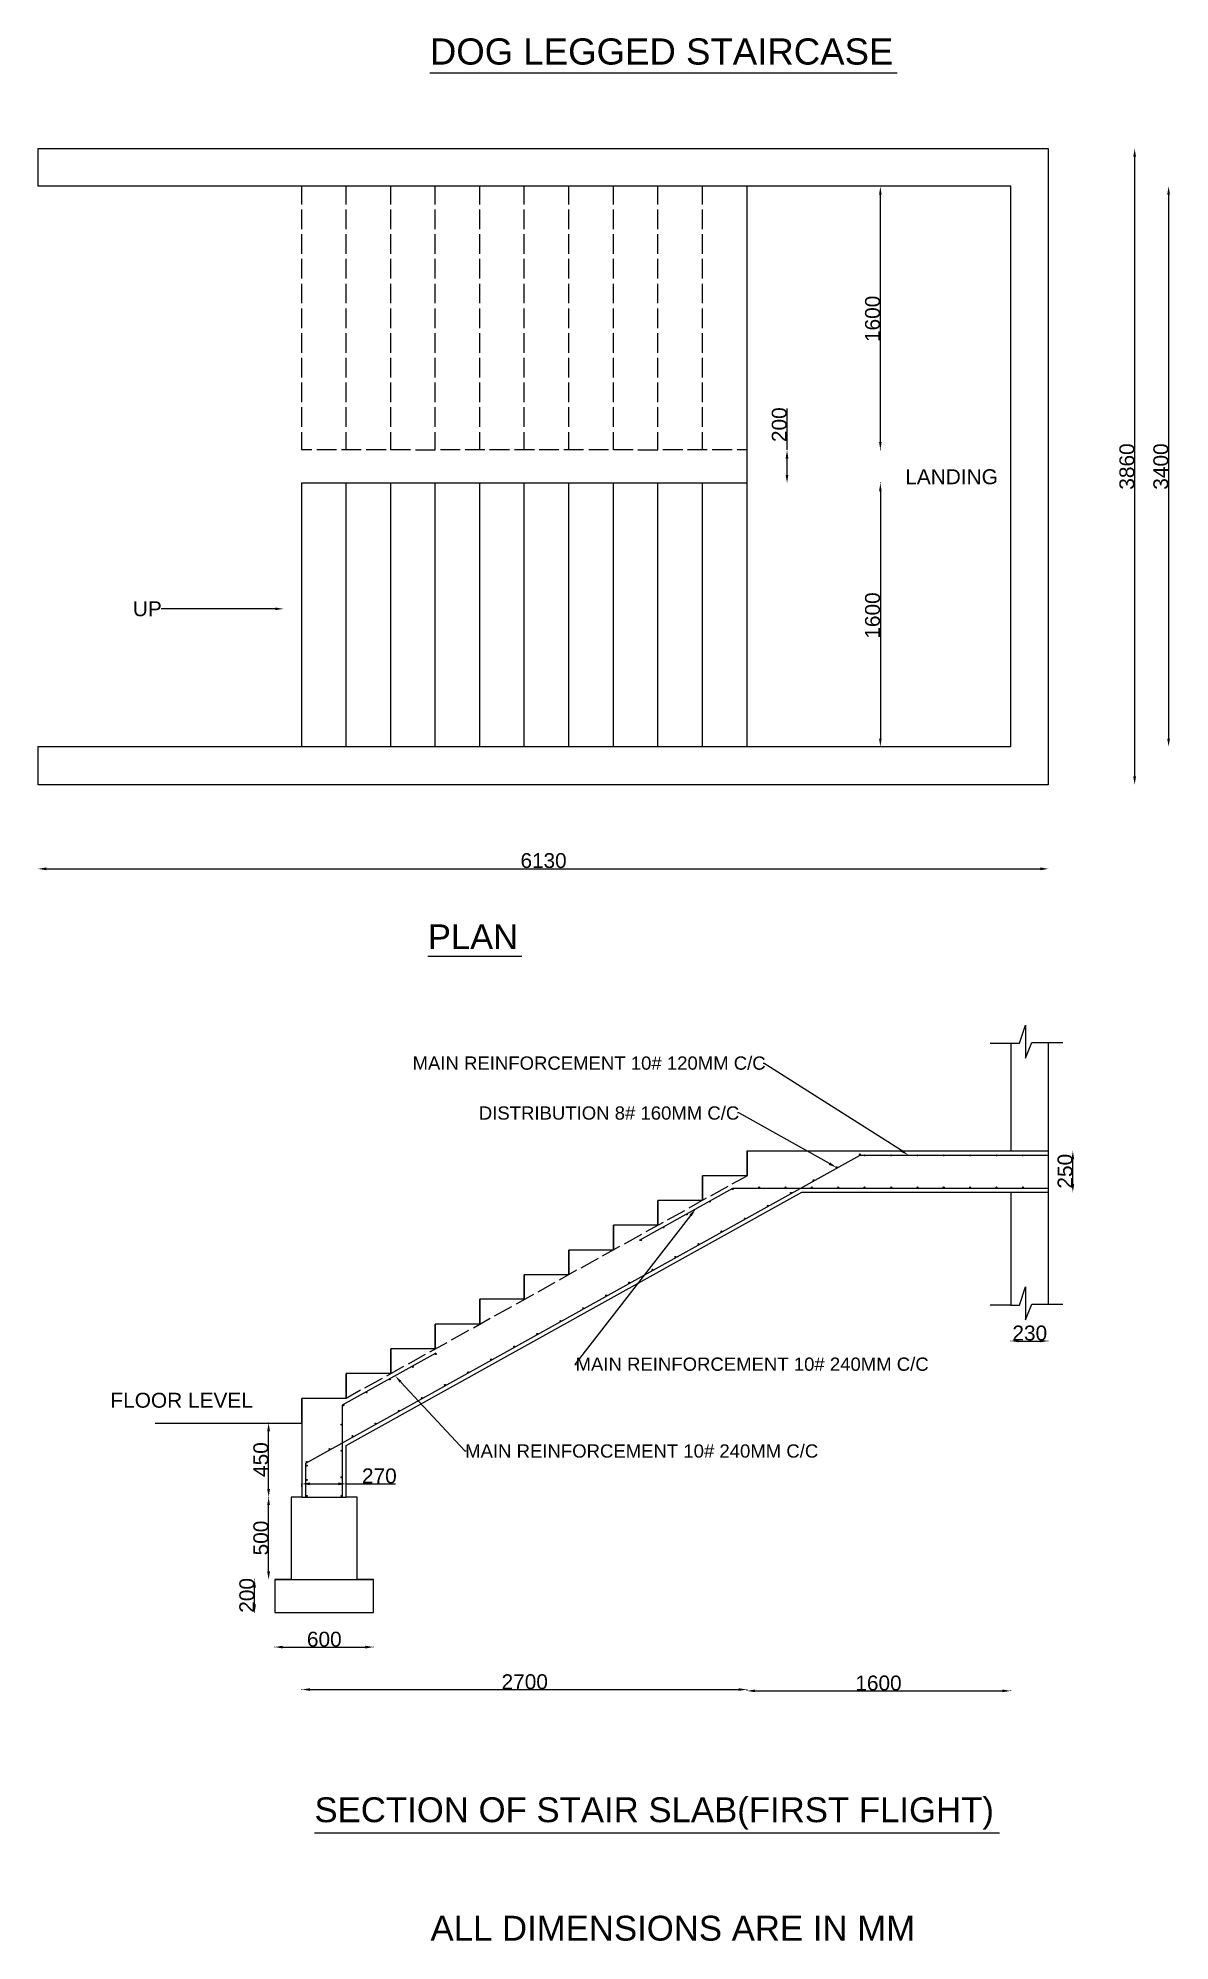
# Model space of a CAD drawing. Header units: millimetres. Extents: x 1202 to 8069, y 1639 to 13186.
import ezdxf

# ---------------------------------------------------------------- set-up
doc = ezdxf.new("R2010")
doc.units = ezdxf.units.MM
doc.layers.add('PDF_0', color=7, linetype='Continuous')
doc.layers.add('PDF_Text', color=7, linetype='Continuous')
doc.styles.add('PDF Arial-BoldMT', font='arial.ttf')
doc.styles.add('PDF ArialMT', font='arial.ttf')
doc.styles.add('PDF TimesNewRomanPS-BoldMT', font='arial.ttf')

msp = doc.modelspace()

# ---------------------------------------------------------------- linework, layer by layer
at = {"layer": 'PDF_0', "lineweight": 0}
for points in [[(3579, 12974), (6415, 12974)], [(7855, 8705), (7855, 12465)], [(2802, 12175), (2802, 12286)], [(3072, 12175), (3072, 12286)], [(3342, 12175), (3342, 12286)], [(3612, 12175), (3612, 12286)], [(3882, 12175), (3882, 12286)], [(4151, 12175), (4151, 12286)], [(4423, 12175), (4423, 12286)], [(4693, 12175), (4693, 12286)], [(4963, 12175), (4963, 12286)], [(5233, 12175), (5233, 12286)], [(5503, 8886), (5503, 12286)], [(6312, 12286), (6310, 12286)], [(8061, 12286), (8061, 12286)], [(2802, 12025), (2802, 12146)], [(3072, 12025), (3072, 12146)], [(3342, 12025), (3342, 12146)], [(3612, 12025), (3612, 12146)], [(3882, 12025), (3882, 12146)], [(4151, 12025), (4151, 12146)], [(4423, 12025), (4423, 12146)], [(4693, 12025), (4693, 12146)], [(4963, 12025), (4963, 12146)], [(5233, 12025), (5233, 12146)], [(6312, 10735), (6312, 12235)], [(8061, 12235), (8061, 8935)], [(2802, 11876), (2802, 11996)], [(3072, 11876), (3072, 11996)], [(3342, 11876), (3342, 11996)], [(3612, 11876), (3612, 11996)], [(3882, 11876), (3882, 11996)], [(4151, 11876), (4151, 11996)], [(4423, 11876), (4423, 11996)], [(4693, 11876), (4693, 11996)], [(4963, 11876), (4963, 11996)], [(5233, 11876), (5233, 11996)], [(2802, 11726), (2802, 11845)], [(3072, 11726), (3072, 11845)], [(3342, 11726), (3342, 11845)], [(3612, 11726), (3612, 11845)], [(3882, 11726), (3882, 11845)], [(4151, 11726), (4151, 11845)], [(4423, 11726), (4423, 11845)], [(4693, 11726), (4693, 11845)], [(4963, 11726), (4963, 11845)], [(5233, 11726), (5233, 11845)], [(2802, 11576), (2802, 11695)], [(3072, 11576), (3072, 11695)], [(3342, 11576), (3342, 11695)], [(3612, 11576), (3612, 11695)], [(3882, 11576), (3882, 11695)], [(4151, 11576), (4151, 11695)], [(4423, 11576), (4423, 11695)], [(4693, 11576), (4693, 11695)], [(4963, 11576), (4963, 11695)], [(5233, 11576), (5233, 11695)], [(2802, 11425), (2802, 11545)], [(3072, 11425), (3072, 11545)], [(3342, 11425), (3342, 11545)], [(3612, 11425), (3612, 11545)], [(3882, 11425), (3882, 11545)], [(4151, 11425), (4151, 11545)], [(4423, 11425), (4423, 11545)], [(4693, 11425), (4693, 11545)], [(4963, 11425), (4963, 11545)], [(5233, 11425), (5233, 11545)], [(2802, 11275), (2802, 11394)], [(3072, 11275), (3072, 11394)], [(3342, 11275), (3342, 11394)], [(3612, 11275), (3612, 11394)], [(3882, 11275), (3882, 11394)], [(4151, 11275), (4151, 11394)], [(4423, 11275), (4423, 11394)], [(4693, 11275), (4693, 11394)], [(4963, 11275), (4963, 11394)], [(5233, 11275), (5233, 11394)], [(2802, 11125), (2802, 11246)], [(3072, 11125), (3072, 11246)], [(3342, 11125), (3342, 11246)], [(3612, 11125), (3612, 11246)], [(3882, 11125), (3882, 11246)], [(4151, 11125), (4151, 11246)], [(4423, 11125), (4423, 11246)], [(4693, 11125), (4693, 11246)], [(4963, 11125), (4963, 11246)], [(5233, 11125), (5233, 11246)], [(2802, 10976), (2802, 11096)], [(3072, 10976), (3072, 11096)], [(3342, 10976), (3342, 11096)], [(3612, 10976), (3612, 11096)], [(3882, 10976), (3882, 11096)], [(4151, 10976), (4151, 11096)], [(4423, 10976), (4423, 11096)], [(4693, 10976), (4693, 11096)], [(4963, 10976), (4963, 11096)], [(5233, 10976), (5233, 11096)], [(2802, 10826), (2802, 10945)], [(3072, 10826), (3072, 10945)], [(3342, 10826), (3342, 10945)], [(3612, 10826), (3612, 10945)], [(3882, 10826), (3882, 10945)], [(4151, 10826), (4151, 10945)], [(4423, 10826), (4423, 10945)], [(4693, 10826), (4693, 10945)], [(4963, 10826), (4963, 10945)], [(5233, 10826), (5233, 10945)], [(5746, 10686), (5746, 10937)], [(2862, 10686), (2802, 10686), (2802, 10795)], [(3072, 10686), (3072, 10795)], [(3461, 10686), (3342, 10686), (3342, 10795)], [(3492, 10686), (3612, 10686), (3612, 10795)], [(3882, 10686), (3882, 10795)], [(4151, 10686), (4151, 10795)], [(4423, 10686), (4423, 10795)], [(4813, 10686), (4693, 10686), (4693, 10795)], [(4841, 10686), (4963, 10686), (4963, 10795)], [(5233, 10686), (5233, 10795)], [(3012, 10686), (2893, 10686)], [(3163, 10686), (3043, 10686)], [(3313, 10686), (3192, 10686)], [(3762, 10686), (3643, 10686)], [(3913, 10686), (3793, 10686)], [(4063, 10686), (3941, 10686)], [(4213, 10686), (4092, 10686)], [(4362, 10686), (4242, 10686)], [(4512, 10686), (4392, 10686)], [(4662, 10686), (4543, 10686)], [(5113, 10686), (4992, 10686)], [(5262, 10686), (5142, 10686)], [(5412, 10686), (5292, 10686)], [(5503, 10686), (5443, 10686)], [(5746, 10686), (5746, 10686)], [(5746, 10535), (5746, 10634)], [(6312, 10686), (6310, 10686)], [(2802, 8886), (2802, 10486), (5503, 10486)], [(3072, 8886), (3072, 10486)], [(3342, 8886), (3342, 10486)], [(3612, 8886), (3612, 10486)], [(3882, 8886), (3882, 10486)], [(4151, 8886), (4151, 10486)], [(4423, 8886), (4423, 10486)], [(4693, 8886), (4693, 10486)], [(4963, 8886), (4963, 10486)], [(5233, 8886), (5233, 10486)], [(5746, 10486), (5746, 10486)], [(6312, 10486), (6310, 10486)], [(6312, 10435), (6312, 8935)], [(2642, 9722), (1956, 9722), (1948, 9722)], [(6312, 8886), (6310, 8886)], [(8061, 8886), (8061, 8886)], [(1202, 8146), (1202, 8146)], [(1252, 8144), (7282, 8144)], [(7331, 8146), (7331, 8146)], [(3567, 7615), (4137, 7615)], [(7103, 7086), (7156, 7086), (7193, 7195), (7193, 6995), (7231, 7090), (7420, 7090)], [(6979, 7086), (7103, 7086), (7103, 6433)], [(7331, 7086), (7331, 5502)], [(6440, 6435), (5608, 6964), (5601, 6964)], [(6003, 6357), (5453, 6663), (5445, 6663)], [(2827, 4332), (2827, 4538), (6190, 6406), (7331, 6406)], [(5414, 6233), (5503, 6282), (5503, 6433), (5503, 6282), (5233, 6282)], [(5503, 6433), (7331, 6433)], [(7478, 6433), (7478, 6433)], [(7480, 6231), (7480, 6381)], [(5233, 6132), (5233, 6282), (5233, 6132), (4963, 6132)], [(1913, 4781), (2802, 4781), (2802, 4332), (2737, 4332), (2737, 3832), (2638, 3832), (2638, 3632), (3237, 3632), (3237, 3832), (3138, 3832), (3138, 4332), (3072, 4332), (3072, 4645), (5836, 6182), (7331, 6182)], [(4963, 5982), (4963, 6132), (4963, 5982), (4693, 5982)], [(4850, 5891), (5418, 6206), (7331, 6206)], [(5152, 6087), (5257, 6147)], [(5284, 6161), (5389, 6219)], [(7103, 6182), (7103, 5496), (6979, 5496)], [(7478, 6182), (7478, 6182)], [(5161, 6041), (4458, 5137), (4469, 5137)], [(5021, 6015), (5126, 6072)], [(4693, 5831), (4693, 5982), (4693, 5831), (4423, 5831)], [(4759, 5868), (4864, 5928)], [(4891, 5943), (4996, 6000)], [(4423, 5681), (4423, 5831), (4423, 5681), (4151, 5681)], [(4497, 5724), (4602, 5782)], [(4627, 5796), (4732, 5854)], [(4151, 5533), (4151, 5681), (4151, 5533), (3882, 5533)], [(4366, 5650), (4471, 5710)], [(4104, 5504), (4209, 5564)], [(4236, 5578), (4339, 5636)], [(7103, 5496), (7156, 5496), (7193, 5607), (7193, 5407), (7231, 5502), (7420, 5502)], [(3882, 5382), (3882, 5533), (3882, 5382), (3612, 5382)], [(3972, 5432), (4077, 5489)], [(3612, 5232), (3612, 5382), (3612, 5232), (3342, 5232)], [(3711, 5286), (3816, 5345)], [(3843, 5360), (3945, 5417)], [(3342, 5082), (3342, 5232), (3342, 5082), (3072, 5082), (3072, 4931), (2802, 4931)], [(3616, 5205), (3048, 4890), (3048, 4332)], [(3449, 5141), (3552, 5199)], [(3579, 5214), (3684, 5271)], [(7103, 5279), (7103, 5281)], [(7152, 5279), (7282, 5279)], [(7331, 5279), (7331, 5281)], [(3159, 4981), (3072, 4931), (3072, 5082)], [(3317, 5067), (3422, 5127)], [(3185, 4995), (3291, 5053)], [(3402, 5030), (3791, 4612), (3799, 4612)], [(2601, 4781), (2599, 4781)], [(2601, 4381), (2601, 4732)], [(2802, 4396), (2802, 4412)], [(2852, 4412), (3023, 4412)], [(3072, 4396), (3072, 4412), (3371, 4412)], [(2599, 4332), (2599, 4332)], [(2601, 4332), (2603, 4332)], [(2601, 3881), (2601, 4283)], [(2802, 4332), (3072, 4332)], [(2516, 3832), (2514, 3832)], [(2599, 3832), (2599, 3832)], [(2638, 3832), (3237, 3832)], [(2516, 3681), (2516, 3782)], [(2516, 3632), (2514, 3632)], [(2638, 3422), (2638, 3424)], [(2687, 3422), (3188, 3422)], [(3237, 3422), (3237, 3424)], [(2802, 3164), (2802, 3166)], [(2852, 3164), (5453, 3164)], [(5503, 3164), (5503, 3166)], [(5503, 3156), (5503, 3158)], [(5552, 3156), (7053, 3156)], [(7103, 3156), (7103, 3158)], [(2879, 2295), (7035, 2295)]]:
    msp.add_lwpolyline(points, dxfattribs=at)
for points in [[(1202, 8886), (7103, 8886), (7103, 12286), (1202, 12286), (1202, 12515), (7331, 12515), (7331, 8655), (1202, 8655)], [(2802, 4931), (2802, 4781)]]:
    msp.add_lwpolyline(points, close=True, dxfattribs=at)
at = {"layer": 'PDF_0', "lineweight": 5}
for points in [[(7853, 12515), (7853, 12515)], [(7853, 8655), (7853, 8655)]]:
    msp.add_lwpolyline(points, dxfattribs=at)
at = {"layer": 'PDF_0', "lineweight": 0}
for centre in [(6187, 6411), (6216, 6405), (6377, 6405), (6537, 6405), (6696, 6405), (6857, 6405), (7017, 6405), (7176, 6405), (5907, 6255), (6047, 6333), (5277, 6125), (5417, 6201), (5576, 6211), (5736, 6211), (5769, 6178), (5897, 6211), (6056, 6211), (6216, 6211), (6377, 6211), (6537, 6211), (6696, 6211), (6857, 6211), (7017, 6211), (7176, 6211), (5137, 6047), (5489, 6022), (5629, 6100), (4859, 5892), (4997, 5968), (5349, 5944), (5069, 5789), (5209, 5867), (4929, 5711), (4649, 5556), (4789, 5633), (4509, 5478), (4231, 5322), (4371, 5400), (3615, 5200), (4091, 5245), (3475, 5122), (3811, 5089), (3951, 5167), (3195, 4967), (3335, 5046), (3671, 5013), (3055, 4889), (3390, 4856), (3530, 4934), (3044, 4772), (3250, 4778), (2970, 4623), (3110, 4702), (2832, 4545), (2832, 4523), (3044, 4613), (2832, 4436), (3044, 4452), (2832, 4339), (3044, 4339)]:
    msp.add_circle(centre, 3.09, dxfattribs=at)
at = {"layer": 'PDF_0', "transparency": 33554559}
for points in [[(7846, 12465), (7863, 12465), (7855, 12515)], [(6304, 12235), (6320, 12235), (6312, 12286)], [(8052, 12235), (8069, 12235), (8061, 12286)], [(5737, 10634), (5754, 10634), (5746, 10686)], [(6304, 10735), (6320, 10735), (6312, 10686)], [(5737, 10535), (5754, 10535), (5746, 10486)], [(6304, 10435), (6320, 10435), (6312, 10486)], [(2642, 9730), (2691, 9722), (2642, 9714)], [(6304, 8935), (6320, 8935), (6312, 8886)], [(8052, 8935), (8069, 8935), (8061, 8886)], [(7846, 8705), (7863, 8705), (7855, 8655)], [(1252, 8153), (1252, 8136), (1202, 8144)], [(7282, 8153), (7282, 8136), (7331, 8144)], [(6007, 6363), (6046, 6332), (5999, 6348)], [(6444, 6441), (6483, 6406), (6436, 6427)], [(7471, 6381), (7488, 6381), (7480, 6433)], [(7471, 6231), (7488, 6231), (7480, 6182)], [(5154, 6046), (5192, 6081), (5167, 6035)], [(7152, 5288), (7152, 5271), (7103, 5279)], [(7282, 5288), (7282, 5271), (7331, 5279)], [(3396, 5026), (3369, 5067), (3408, 5036)], [(2592, 4732), (2609, 4732), (2601, 4781)], [(2852, 4421), (2852, 4404), (2802, 4412)], [(3023, 4421), (3023, 4404), (3072, 4412)], [(2592, 4381), (2609, 4381), (2601, 4332)], [(2592, 4283), (2609, 4283), (2601, 4332)], [(2508, 3782), (2524, 3782), (2516, 3832)], [(2592, 3881), (2609, 3881), (2601, 3832)], [(2508, 3681), (2524, 3681), (2516, 3632)], [(2687, 3430), (2687, 3413), (2638, 3422)], [(3188, 3430), (3188, 3413), (3237, 3422)], [(2852, 3172), (2852, 3156), (2802, 3164)], [(5453, 3172), (5453, 3156), (5503, 3164)], [(5552, 3164), (5552, 3148), (5503, 3156)], [(7053, 3164), (7053, 3148), (7103, 3156)]]:
    msp.add_solid(points, dxfattribs=at)

# ---------------------------------------------------------------- texts
at = {"layer": 'PDF_Text', "attachment_point": 4}
for s, insert, char_height, style in [('DOG LEGGED STAIRCASE', (3579, 13103), 158.9, 'PDF TimesNewRomanPS-BoldMT'), ('LANDING', (6463, 10523), 90.5, 'PDF ArialMT'), ('UP', (1777, 9722), 90.5, 'PDF ArialMT'), ('6130', (4129, 8194), 90, 'PDF ArialMT'), ('PLAN', (3567, 7732), 150, 'PDF Arial-BoldMT'), ('MAIN REINFORCEMENT 10# 120MM C/C', (3474, 6965), 80.47, 'PDF ArialMT'), ('DISTRIBUTION 8# 160MM C/C', (3876, 6662), 80.47, 'PDF ArialMT'), ('230', (7113, 5327), 90.5, 'PDF ArialMT'), ('MAIN REINFORCEMENT 10# 240MM C/C', (4463, 5138), 80.47, 'PDF ArialMT'), ('FLOOR LEVEL', (1641, 4919), 90.53, 'PDF ArialMT'), ('MAIN REINFORCEMENT 10# 240MM C/C', (3793, 4611), 80.47, 'PDF ArialMT'), ('270', (3167, 4460), 90.5, 'PDF ArialMT'), ('600', (2833, 3469), 90.5, 'PDF ArialMT'), ('2700', (4014, 3211), 90.5, 'PDF ArialMT'), ('1600', (6160, 3203), 90.5, 'PDF ArialMT'), ('SECTION OF STAIR SLAB(FIRST FLIGHT)', (2879, 2412), 150.89, 'PDF Arial-BoldMT'), ('ALL DIMENSIONS ARE IN MM', (3583, 1715), 150.89, 'PDF ArialMT')]:
    msp.add_mtext(s, dxfattribs=dict(at, insert=insert, char_height=char_height, style=style))
at = {"layer": 'PDF_Text', "char_height": 90.5, "attachment_point": 4, "rotation": 90, "style": 'PDF ArialMT'}
for s, insert in [('1600', (6265, 11341)), ('200', (5699, 10734)), ('3860', (7808, 10445)), ('3400', (8014, 10445)), ('1600', (6265, 9541)), ('250', (7433, 6204)), ('450', (2554, 4454)), ('500', (2554, 3978)), ('200', (2469, 3630))]:
    msp.add_mtext(s, dxfattribs=dict(at, insert=insert))

doc.saveas('drawing.dxf')
